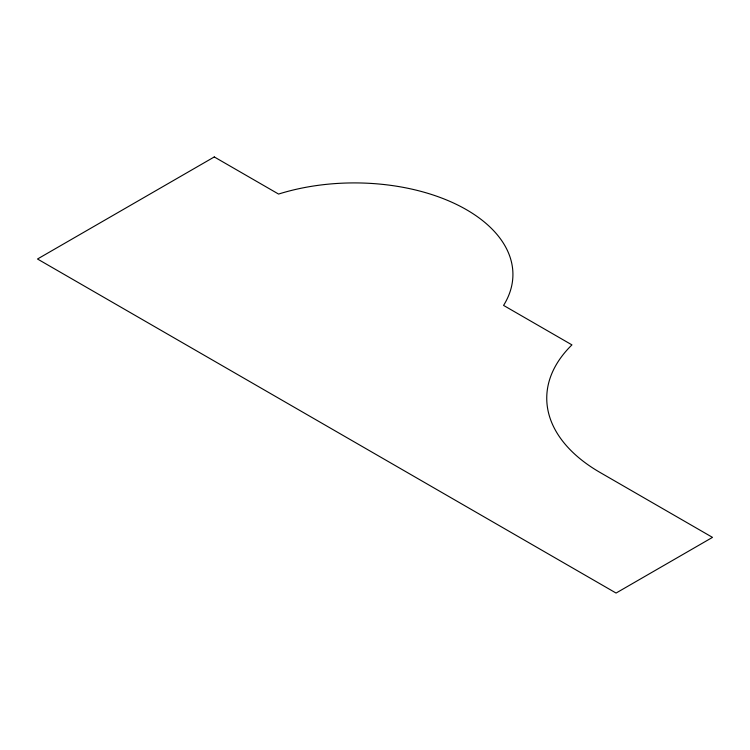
<?xml version="1.0" encoding="UTF-8"?>
<svg xmlns="http://www.w3.org/2000/svg" width="750" height="750" viewBox="0 0 750 750"><rect width="100%" height="100%" fill="white"/><g stroke="black" fill="none" stroke-linecap="round" stroke-linejoin="round"><path stroke-width="1.12" d="M214.284 156.947L37.5 259.012L616.069 593.053L712.5 537.375L600 472.425A181.828 104.981 0 0 1 571.941 344.878L503.569 305.409A158.531 91.528 0 0 0 457.566 204.947A158.531 91.528 0 0 0 278.569 194.062L214.284 156.947"/></g></svg>
